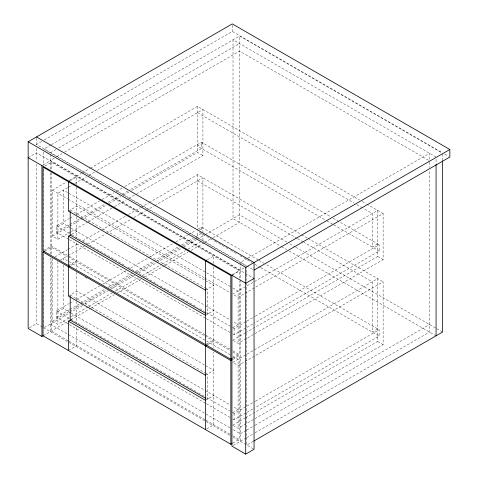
<?xml version="1.0" encoding="UTF-8"?>
<svg xmlns="http://www.w3.org/2000/svg" width="478" height="478" viewBox="0 0 478 478"><rect width="100%" height="100%" fill="white"/><g stroke="black" fill="none" stroke-linecap="round" stroke-linejoin="round"><path stroke-width="0.36" stroke-dasharray="2.39 1.79" d="M41.664 141.494L36.489 144.481L246.301 265.613M44.245 140.006L232.29 31.434L442.102 152.572M28.154 157.668L36.489 152.852L254.045 278.459M50.847 144.983L43.743 149.088L246.797 266.318L246.797 280.472M51.493 144.613L239.544 36.041L442.598 153.271M50.268 152.852L56.081 149.5M58.669 148.007L239.544 43.576M54.145 158.152L50.268 160.393L240.267 270.088L244.144 267.847M56.733 156.659L61.895 153.677M64.482 152.183L239.544 51.116L429.543 160.811M43.211 164.886L50.268 160.811M44.944 165.98L51.355 162.275L239.179 270.715L239.179 278.124M70.774 231.872L57.886 239.317L52.443 236.174L52.443 190.119L66.627 181.927M69.202 180.439L81.451 173.371M82.097 173L89.834 168.531M90.479 168.16L197.486 106.379L359.635 200.001M70.326 180.63L76.737 176.932L76.737 184.986M67.553 187.675L57.886 193.255L57.886 239.317M68.199 187.304L72.064 185.07M74.646 183.582L86.249 176.884M88.824 175.396L94.626 172.044M97.207 170.556L202.923 109.522L202.923 155.577L137.174 193.536M68.402 211.055L76.737 206.239L205.397 280.514M68.707 239.281L56.434 232.194L56.434 225.915L69.328 218.47M69.973 218.099L73.839 215.865M76.414 214.377L99.621 200.981M102.202 199.493L113.806 192.795M116.381 191.308L122.183 187.956M124.764 186.468L201.471 142.181L330.686 216.779M57.886 226.751L63.323 223.614L70.415 227.707M202.923 143.018L197.486 146.154L326.462 220.621M56.434 232.194L69.328 224.756M69.973 224.379L79.641 218.799M80.286 218.428L104.778 204.285M108.004 202.421L119.608 195.723M122.183 194.235L127.984 190.883M130.566 189.396L201.471 148.461L201.471 142.181M52.443 236.174L69.202 226.5M69.848 226.124L80.806 219.796M81.451 219.426L106.594 204.913M109.169 203.425L120.773 196.727M123.354 195.233L129.156 191.887M131.731 190.399L197.486 152.434L202.923 155.577M71.419 231.501L87.534 222.192M88.179 221.822L112.031 208.049M114.612 206.562L126.216 199.864M128.791 198.376L136.529 193.913M43.659 250.46L51.355 246.015L68.491 255.903M71.604 234.322L76.737 231.358M44.944 250.974L51.355 247.269L67.219 256.429M55.024 256.877L67.273 249.803M67.918 249.432L78.876 243.105M82.742 240.87L100.792 230.45M101.438 230.079L125.284 216.307M128.51 214.449L140.114 207.751M140.759 207.38L148.491 202.911M149.136 202.541L197.486 174.625L300.949 234.363M60.461 260.014L67.553 255.921M68.199 255.551L84.313 246.248M87.534 244.383L105.584 233.963M106.23 233.593L130.727 219.45M133.948 217.592L145.551 210.888M146.196 210.517L153.934 206.054M154.573 205.677L202.923 177.768L202.923 233.18M68.402 265.481L76.737 260.665L76.737 242.143M70.965 265.254L76.737 261.92L76.737 269.335M68.402 296.043L76.737 291.233L205.397 365.509M68.707 324.275L56.434 317.189L56.434 310.909L69.328 303.464M69.973 303.094L73.839 300.859M76.414 299.371L99.621 285.975M102.848 284.111L126.055 270.715M130.566 268.11L147.971 258.06M148.616 257.69L173.108 243.547M175.689 242.059L187.938 234.991M188.577 234.614L195.669 230.521M198.251 229.034L201.471 227.175L258.383 260.032M29.433 327.753L36.489 323.678L42.757 327.299M57.886 311.746L63.323 308.609L70.415 312.702M199.296 230.103L202.923 228.012M56.434 317.189L69.328 309.744M69.973 309.374L79.641 303.793M80.286 303.422L104.778 289.28M108.004 287.415L131.856 273.649M135.722 271.414L178.909 246.481M181.491 244.993L193.094 238.289M195.669 236.801L201.471 233.455M52.443 258.365L52.443 321.168L69.202 311.489M69.848 311.118L80.806 304.791M81.451 304.42L106.594 289.907M109.815 288.043L132.376 275.017M136.887 272.412L154.938 261.992M155.583 261.621L180.081 247.479M182.656 245.991L194.905 238.922M195.55 238.546L197.486 237.429L197.486 231.519M82.569 305.448L43.743 327.866L43.743 254.123M85.084 303.996L108.41 290.534M110.926 289.076L134.826 275.28M138.704 273.04L156.21 262.936M156.79 262.601L181.407 248.387M183.922 246.935L196.261 239.813M196.84 239.478L204.662 234.961M205.241 234.626L239.544 214.825L286.752 242.077M52.443 321.168L57.886 324.305L70.774 316.866M71.419 316.49L88.179 306.816M88.824 306.446L112.031 293.044M115.252 291.186L138.459 277.79M142.33 275.555L161.666 264.388M162.311 264.017L185.518 250.621M188.093 249.134L201.632 241.318M43.211 335.711L67.709 321.563M70.941 319.698L90.318 308.513M90.969 308.137L114.224 294.711M117.451 292.847L140.705 279.421M144.583 277.186L164.611 265.625M165.257 265.248L187.866 252.193M191.092 250.329L204.016 242.872M204.662 242.495L212.411 238.02M213.057 237.65L239.544 222.36L239.544 36.041M207.386 259.763L213.797 256.059L213.797 263.474M68.402 350.476L76.737 345.66L76.737 326.611M247.377 258.449L240.267 262.547L240.267 278.937M248.022 258.072L429.543 153.271L429.543 161.468M205.462 290.182L213.797 285.366L206.042 280.891M232.123 274.79L239.179 270.715M232.571 274.952L240.267 270.506M205.462 315.307L213.797 310.491M233.258 340.563L238.092 343.359L383.129 259.62L383.129 213.564L238.092 297.298L232.655 294.161L377.692 210.422L377.692 256.483L253.926 327.938M232.655 327.657L238.092 324.514L232.935 321.539M377.692 243.917L372.254 247.06L372.254 213.564L363.226 208.348M206.102 344.244L213.797 339.798L213.797 266.318M232.81 327.747L234.106 328.494L246.355 321.425M246.995 321.049L254.732 316.585M255.377 316.215L379.144 244.754L379.144 251.04L255.377 322.495M208.026 344.387L213.797 341.053L213.797 347.721M232.81 334.026L234.106 334.773L246.355 327.705M246.995 327.328L254.732 322.865M232.655 340.216L244.903 333.148M245.549 332.772L253.28 328.308M232.768 358.153L239.179 354.455L239.179 281.088M205.462 375.176L213.797 370.36L206.042 365.885M232.768 359.414L239.179 355.71L239.179 439.443L232.768 443.148M233.258 425.557L238.092 428.354L383.129 344.614L383.129 281.811L238.092 365.545L232.655 362.408L377.692 278.668L377.692 341.471L253.926 412.932M205.462 400.301L213.797 395.485M232.655 412.651L238.092 409.509L232.935 406.533M377.692 328.912L372.254 332.055L372.254 281.811L303.894 242.34M206.741 428.868L213.797 424.793L213.797 352.047M232.81 412.741L234.106 413.488L246.355 406.414M246.995 406.043L254.732 401.58M255.377 401.203L379.144 329.748L379.144 336.028L255.377 407.489M232.81 419.021L234.106 419.768L246.355 412.699M246.995 412.323L254.732 407.859M232.655 425.211L244.903 418.142M245.549 417.766L253.28 413.303M246.08 430.439L240.267 433.791L233.162 429.692M246.732 430.063L254.481 425.587M255.127 425.217L429.543 324.52M233.21 445.406L246.08 437.973M246.732 437.603L254.481 433.128M255.127 432.751L429.543 332.055L429.543 170.407M253.256 441.367L246.797 445.096L246.797 283.448M444.683 154.059L448.555 156.294M436.067 157.041L233.019 39.811L233.019 218.589L280.903 246.236M362.216 201.489L366.082 203.724M366.728 204.094L383.129 213.564M197.486 112.659L354.198 203.138M356.773 204.626L362.581 207.978M333.196 218.231L379.144 244.754M327.107 220.997L333.56 224.72M333.919 224.929L379.144 251.04M377.692 256.483L383.129 259.62M301.594 234.734L307.396 238.086M308.041 238.456L383.129 281.811M197.486 180.905L296.796 238.247M297.441 238.618L303.249 241.97M289.955 243.923L295.159 246.929M295.768 247.281L436.127 328.32M436.778 328.691L442.598 332.055M281.518 246.594L286.722 249.594M289.28 251.07L436.067 335.825M259.028 260.402L264.191 263.384M266.724 264.848L379.144 329.748M199.416 232.266L214.897 241.205M215.04 241.288L229.082 249.397M230.545 250.239L237.464 254.236M240.046 255.724L251.864 262.547M254.882 264.286L260.265 267.399M260.683 267.638L379.144 336.028M246.947 265.989L253.4 269.712M377.692 341.471L383.129 344.614M230.354 286.555L63.323 190.119L63.323 223.614M232.935 288.043L238.092 291.018L238.092 343.359M52.443 190.119L67.559 198.842M68.205 199.212L204.279 277.778M204.925 278.148L230.073 292.673M70.212 210.003L205.331 288.019M205.982 288.389L207.273 289.136L207.273 314.255M71.061 228.084L230.354 320.045M56.434 225.915L70.78 234.202M71.425 234.573L125.6 265.846M128.146 267.322L157.865 284.476M160.423 285.952L166.266 289.327M166.912 289.698L181.771 298.278M182.417 298.654L197.277 307.235M199.762 308.669L204.387 311.333M206.86 312.761L230.229 326.253M69.358 239.657L205.677 318.36M206.323 318.736L230.229 332.539M69.125 256.274L205.397 334.947M206.042 335.317L230.3 349.322M232.834 350.786L239.179 354.455M67.858 256.794L204.1 335.454M204.751 335.831L230.3 350.577M232.834 352.047L239.179 355.71M230.354 354.801L63.323 258.365L63.323 261.323M232.935 356.289L238.092 359.265L238.092 428.354M84.97 277.144L87.552 278.632M70.212 294.998L205.331 373.013M205.982 373.384L207.273 374.131L207.273 399.25M71.061 313.078L230.354 405.039M56.434 310.909L135.274 356.427M135.919 356.797L150.116 364.995M152.685 366.483L165.621 373.951M168.202 375.439L182.351 383.607M182.996 383.977L197.832 392.546M198.472 392.916L204.387 396.328M206.86 397.756L230.229 411.247M69.358 324.652L205.677 403.354M206.323 403.731L230.229 417.527M50.268 324.096L205.373 413.643M206.018 414.02L229.93 427.822M68.491 340.898L51.355 331.009L51.355 258.383M69.125 341.262L205.397 419.941M206.042 420.311L230.3 434.317M232.834 435.781L239.179 439.443M43.378 327.657L205.373 421.184M206.018 421.554L229.93 435.362M233.162 437.227L254.045 449.284M442.598 154.018L442.598 159.975M436.067 159.276L436.067 163.745M429.543 162.215L429.543 167.425M240.267 279.684L240.267 441.331M234.106 328.494L234.106 334.773M234.106 413.488L234.106 419.768M232.29 25.268L232.29 31.434M202.923 233.921L202.923 240.571M201.471 227.175L201.471 230.665M197.486 106.379L197.486 152.434M197.486 174.625L197.486 230.414M76.737 187.304L76.737 237.954M76.737 272.179L76.737 322.949M63.323 265.015L63.323 308.609M57.886 261.502L57.886 324.305M51.355 162.275L51.355 169.684M51.355 172.648L51.355 246.015M51.355 247.269L51.355 253.938M50.268 154.346L50.268 169.242M50.268 172.743L50.268 254.165M50.268 257.785L50.268 331.636M43.743 152.064L43.743 165.478M43.743 169.2L43.743 250.394M36.489 138.315L36.489 145.623M36.489 148.515L36.489 161.062M36.489 164.044L36.489 323.678"/><path stroke-width="0.72" d="M43.211 335.711L41.933 336.452L28.154 328.494L28.154 141.757L232.29 23.9L449.846 149.506L449.846 157.041L254.045 270.088M69.68 181.001L68.402 181.742L68.402 211.055L205.462 290.182M68.402 265.481L68.402 236.174L70.326 235.062M232.123 443.518L230.844 444.259L43.02 335.825L43.02 252.085L44.299 251.344M69.68 265.995L68.402 266.736L68.402 296.043L205.462 375.176M68.402 350.476L68.402 321.168L70.326 320.057M206.741 260.134L205.462 260.874L205.462 344.614M28.154 141.757L245.71 267.363L449.846 149.506M254.045 278.459L245.71 283.275L28.154 157.668M207.386 344.757L205.462 345.869L205.462 429.608M230.844 359.265L230.844 275.531L43.02 167.091L43.02 250.831L230.844 359.265L232.123 358.524M43.02 252.085L230.844 360.526L232.123 359.785M253.902 440.997L442.598 332.055L442.598 160.722M231.932 275.322L231.932 446.147L245.71 454.1L254.045 449.284L254.045 262.547L36.489 136.947M205.982 313.514L70.212 235.128L70.212 211.485M68.402 236.174L205.462 315.307M205.982 398.503L70.212 320.123L70.212 296.48M68.402 321.168L205.462 400.301M436.067 164.492L436.067 335.825M245.71 267.363L245.71 454.1M230.844 360.526L230.844 444.259M41.933 165.627L41.933 336.452"/></g></svg>
